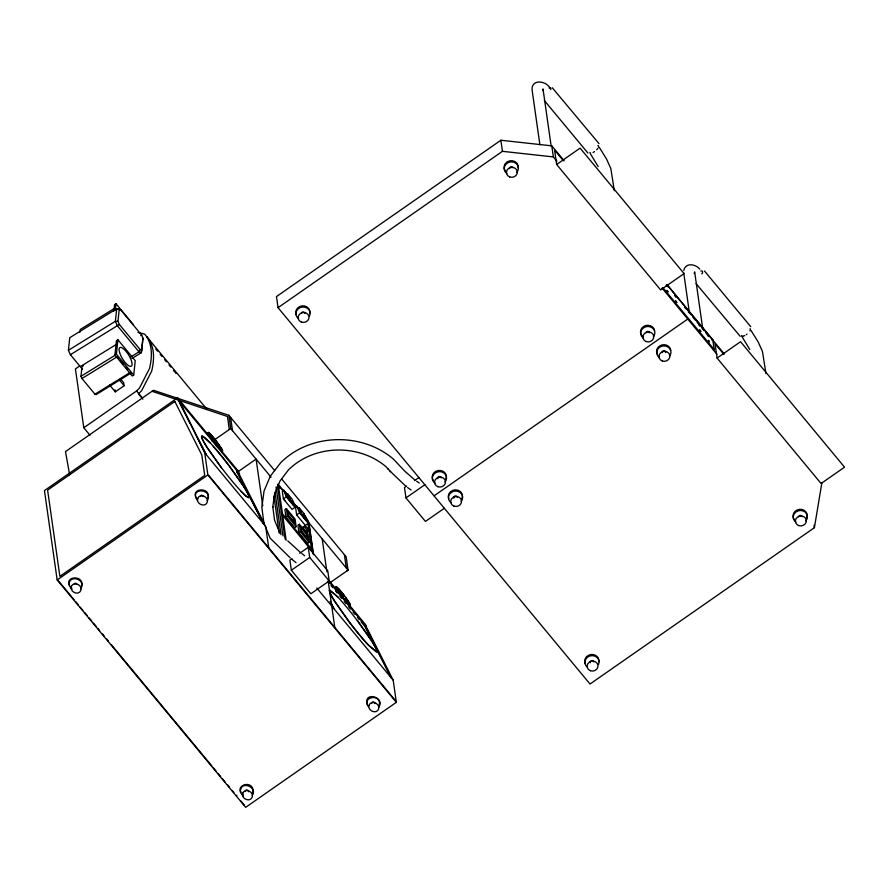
<?xml version="1.0" encoding="UTF-8"?>
<svg xmlns="http://www.w3.org/2000/svg" width="889" height="889" viewBox="0 0 889 889"><rect width="100%" height="100%" fill="white"/><g stroke="black" fill="none" stroke-linecap="round" stroke-linejoin="round"><path stroke-width="1.33" d="M707.644 335.086L708.711 336.542L705.877 332.853M82.51 369.335L70.387 354.7L68.409 350.288L69.753 337.698L116.715 308.727L120.893 310.072L141.662 335.131L143.062 338.242L141.362 352.677L131.972 358.467M79.932 332.208L80.221 329.508L114.27 308.494M131.35 372.869L96.134 394.605L94.956 394.194L81.955 378.514L80.966 376.303L82.121 365.523L117.348 343.787M113.848 311.206L114.559 304.671L116.026 303.76L133.35 324.674M115.314 310.294L116.026 303.76M141.784 350.088L140.118 349.51L119.348 324.463L117.959 321.34L119.226 309.494M114.914 355.067L116.459 340.676L117.926 339.776L135.25 360.678L133.717 375.069L132.239 375.969L114.914 355.067L116.381 354.155L117.926 339.776M142.573 341.343L141.362 352.677L139.006 351.855L117.337 325.718L115.37 321.307L116.715 308.727L120.893 310.072M236.774 795.244L236.807 795.633M564.159 160.787L551.78 145.852L500.863 140.24L276.468 296.582L278.046 307.672L590.018 684.03L814.402 527.677L821.914 482.56M142.718 340.087L143.062 338.242M69.142 583.484C69.909 576.216 81.055 577.839 81.888 584.306M73.943 584.384L75.254 583.151L77.154 584.595M81.488 586.262L81.821 584.751M200.325 496.329L201.625 495.095L203.537 496.54M207.859 498.207C211.493 486.35 189.09 487.805 196.913 498.862M240.508 790.221C241.908 780.32 257.921 787.71 252.265 795.477M252.854 792.999C255.365 778.408 231.407 784.665 243.33 796.022M379.225 704.944L379.559 703.432M683.819 270.512C685.23 262.255 695.743 263.955 699.787 269.178M542.868 89.967L542.634 90.611L543.012 88.922L551.158 146.118M694.498 272.901L694.265 273.545L694.642 271.856L702.788 329.052M140.118 349.51L139.006 351.855L130.783 356.934M80.899 588.74C88.011 573.249 59.241 575.261 71.965 589.274M207.281 500.685C213.96 488.594 188.99 486.972 197.08 500.018M378.647 707.422C385.926 696.754 363.09 691.12 367.357 704.166M90 435.232L83.799 427.742L136.595 390.96L139.417 388.149L149.519 368.513A176.4 65.141 -39.7 0 0 144.629 334.12L137.951 332.475M138.762 393.571L141.584 390.76L151.686 371.124A176.4 65.141 -39.7 0 0 146.796 336.731L206.648 408.94M286.736 494.184L287.458 493.639L292.337 499.518L294.381 504.819L293.659 505.363L288.781 499.485L286.736 494.184L288.358 496.14M288.781 499.485L289.503 498.94L287.458 493.639M298.371 508.208L299.093 507.663L303.971 513.553L306.016 518.854L305.294 519.398L300.415 513.52L298.371 508.208L300.804 511.153M300.415 513.52L301.138 512.964L299.093 507.663M303.238 514.098L303.971 513.553M79.921 365.768L75.421 368.902L83.799 427.742M109.614 385.004L115.303 391.86L124.104 385.737L123.671 382.681L120.415 378.758M278.046 307.672L502.441 151.319L553.358 156.931L556.903 161.198M238.608 471.503L177.556 397.839L44.45 490.584L57.174 579.95L245.653 807.345L396.35 702.332L393.205 680.207L366.246 626.667L328.185 580.761M556.636 164.487L580.106 148.13L684.086 273.59L660.627 289.936L556.636 164.487L554.592 150.119L563.404 160.753M212.215 441.422L230.74 428.52L228.862 415.296L153.464 390.282L65.508 451.568L69.631 474.793M57.174 579.95L207.87 474.948L204.726 452.812L177.556 397.839M290.703 498.618L283.78 490.25L282.313 491.273L283.391 498.918L292.059 509.375L294.992 507.33L292.437 500.707M283.391 498.918L286.325 496.873L283.78 490.25M286.38 508.597L284.913 509.619L286.002 517.265L294.67 527.71L296.137 526.688L295.048 519.054L286.38 508.597L287.469 516.242L296.137 526.688M301.36 511.475L297.026 506.252L295.559 507.275L296.648 514.909L305.316 525.366L308.25 523.321L305.694 516.698L303.96 514.609M286.002 517.265L287.469 516.242M296.648 514.909L299.582 512.864L297.026 506.252M294.237 519.565L294.77 523.377L288.28 515.542L287.736 511.72L294.237 519.565L292.77 520.587L287.892 514.698M299.382 524.277L297.915 525.299L299.004 532.944L307.672 543.401L309.139 542.379L308.05 534.734L299.382 524.277L300.471 531.922L309.139 542.379M299.004 532.944L300.471 531.922M307.227 535.245L307.772 539.067L301.271 531.222L300.726 527.399L307.227 535.245L305.76 536.267L300.893 530.389M662.305 288.369L663.038 287.858L714.167 349.533L713.434 350.044M292.07 558.592L289.903 560.103L291.348 570.249L310.85 593.774L329.219 580.973L327.774 570.827L308.272 547.302L299.626 553.325M406.706 486.027L404.484 487.583L405.951 497.907L425.453 521.432L444.333 508.275M414.485 480.616L418.919 477.515M291.348 570.249L309.716 557.459L308.272 547.302M405.951 497.907L424.831 484.749M434.032 495.851L687.753 319.062M346.632 571.149L348.066 570.149L346.165 556.814L281.78 479.138M329.53 583.04L348.066 570.149L307.205 520.754M712.045 340.298L712.778 339.787L666.95 284.48M717.09 358.067L740.559 341.709L844.55 467.17L821.08 483.516L717.09 358.067L715.045 343.699L723.857 354.333M119.348 324.463L70.387 354.7M68.409 350.288L115.37 321.307L117.959 321.34M80.966 376.303L115.014 355.3M81.955 378.514L117.17 356.778L118.904 358.867M94.956 394.194L130.172 372.458M140.74 335.675L141.662 335.131M666.306 285.136L667.295 286.647L666.294 285.358M152.03 391.282L227.451 416.485L229.306 429.509M82.121 365.523L83.31 365.924M552.269 87.755L598.997 143.629M740.181 336.331L696.098 283.647M416.574 481.216L419.208 482.994M411.129 490.028L407.562 487.528M202.881 436.377L209.86 442.722M414.83 479.949L404.984 471.37L393.416 459.124C361.834 432.098 310.428 433.132 280.78 462.613L270.378 476.071L264.066 490.928L261.833 507.252L263.889 523.043L270.134 538.145L290.27 557.914M301.771 553.48L304.627 555.736M296.059 562.659L292.225 559.57M405.673 486.061L390.149 471.226M299.893 551.936L287.747 540.868M264.422 523.888L238.808 473.537L236.774 471.792L263.511 523.732L236.541 470.203M549.958 87.9C545.69 80.51 531.033 78.888 532.122 90.167L539.89 144.718M70.542 586.918L71.798 588.129M241.908 793.666L243.164 794.866M587.94 153.075L544.357 100.568M704.521 271.012L750.749 326.708M240.63 491.072L245.886 496.173L248.653 497.729A40.183 3.745 52.5 0 0 243.33 486.061L229.206 466.036M337.998 596.975L329.852 590.129A40.183 3.745 52.5 0 0 335.009 601.597L349.066 621.555A37.949 3.534 52.5 0 0 368.457 644.981L376.603 651.826A40.183 3.745 52.5 0 0 371.446 640.358L357.4 620.389M279.813 532.944L274.557 520.221L272.79 506.652L272.745 507.23L274.623 493.684L280.046 480.927L288.392 469.97C314.15 444.367 358.812 443.455 386.248 466.914L388.26 469.17M387.837 468.703L390.615 471.737M667.606 285.58L724.191 353.844M684.719 307.327L686.486 309.45M688.253 311.583L690.897 314.773M692.653 316.895L695.298 320.084M697.065 322.218L699.71 325.407M701.465 327.53L704.11 330.719M662.116 288.125L716.934 354.255M228.862 415.296L274.723 470.625M303.782 514.742L306.905 521.321L304.594 516.853M286.291 494.073L278.99 485.283A3.678 0.756 55.1 0 0 277.801 484.205M293.226 502.441L297.571 507.675M304.505 516.053L306.605 518.587A3.678 0.756 55.1 0 1 308.672 522.176L313.184 553.78M282.946 490.672L278.413 485.672L282.513 513.875L311.45 548.791L307.661 521.21L306.316 518.865M294.203 504.252L296.804 507.386M289.503 498.94L294.381 504.819M301.138 512.964L306.016 518.854M230.74 428.52L271.078 477.182M277.49 484.916L280.135 488.105M286.325 496.873L294.992 507.33M299.582 512.864L308.25 523.321M284.258 499.662L285.347 500.974M155.797 349.033L157.553 351.155M160.198 354.344L161.954 356.467M164.598 359.645L166.354 361.767M168.999 364.957L170.755 367.079M173.399 370.269L176.033 373.447M328.874 580.395L366.035 625.234L366.246 626.667M309.716 557.459L329.219 580.973M177.756 399.283L239.708 474.015M182.89 406.795L179.356 402.528L189.924 423.064M331.03 585.507L332.797 587.64M335.442 590.829L337.209 592.963M339.865 596.163L341.62 598.297M344.276 601.486L346.043 603.62M348.688 606.82L350.455 608.943M353.111 612.143L354.878 614.277M357.522 617.477L359.289 619.6M361.056 621.733L364.59 626M204.726 452.812L265.667 526.344L268.722 547.757M316.773 587.996L393.205 680.207M116.381 354.155L133.717 375.069M120.637 360.956L123.238 364.101M125.838 367.235L127.572 369.324M208.848 475.526L395.172 700.299M207.87 474.948L396.35 702.332M136.595 390.96L142.284 397.816M138.44 393.838L142.84 399.15M119.226 379.847L124.104 385.737M58.152 580.539L74.043 599.708M75.809 601.842L78.454 605.042M80.221 607.176L82.877 610.365M84.644 612.499L87.289 615.688M89.056 617.822L91.7 621.022M93.467 623.145L96.123 626.345M97.89 628.479L99.646 630.612M102.302 633.801L104.069 635.935M106.713 639.124L108.48 641.258M111.125 644.458L211.793 765.896M213.56 768.029L216.205 771.219M217.972 773.352L220.628 776.553M222.394 778.675L225.039 781.876M227.684 785.076L229.451 787.198M232.107 790.399L233.874 792.532M240.93 801.056L244.464 805.312M221.283 467.758L207.17 447.734A40.183 3.745 52.5 0 1 201.836 436.066L204.759 437.499L210.015 442.6A37.949 3.534 52.5 0 1 229.362 465.914L243.486 485.939A40.183 3.745 52.5 0 1 248.809 497.607L246.053 496.04L240.797 490.95A37.949 3.534 52.5 0 1 221.45 467.625L207.326 447.612A40.183 3.745 52.5 0 1 202.003 435.932M218.827 444.833L216.472 441.611A11.513 1.078 52.5 0 0 210.604 434.543L208.17 432.521A12.19 1.133 52.5 0 0 209.793 436.055L214.071 442.133A11.513 1.078 52.5 0 0 219.939 449.212L222.372 451.223A12.19 1.133 52.5 0 0 220.761 447.689L219.861 446.322M345.577 597.53L348.621 601.953A12.19 1.133 52.5 0 1 350.188 605.431L347.71 603.364A11.513 1.078 52.5 0 1 341.832 596.252L337.576 590.196A12.19 1.133 52.5 0 1 336.009 586.718L338.476 588.796A11.513 1.078 52.5 0 1 344.365 595.897M751.016 330.464L758.206 341.998L762.462 351.522L765.974 373.602M742.048 336.742L749.771 349.51M599.386 147.53L606.576 159.064L610.821 168.588L614.332 190.668M590.418 153.808L598.13 166.576M368.446 706.755C361.49 698.132 378.192 693.042 379.625 702.988M365.212 627.201L391.327 677.94L364.368 624.4M330.186 601.431L333.92 608.676L330.297 601.453M197.391 437.555L206.092 454.468L179.189 401.017M304.471 517.276L305.294 519.398M292.025 501.118L293.659 505.363M240.452 790.654L240.986 792.221M69.086 583.917L69.62 585.484M311.895 551.013L282.735 515.42L286.136 540.279M814.057 525.221L814.402 527.677M712.778 339.787L714.167 349.533M683.752 273.101L689.386 312.65M551.78 145.852L553.358 156.931M500.863 140.24L502.441 151.319M344.387 554.669L346.266 567.882M322.185 538.823L326.863 571.76M328.23 581.362L334.797 627.467M313.495 554.692L309.416 526.044A7.334 1.511 55.1 0 0 308.928 524.466M277.512 485.927L285.069 539.023M276.046 486.95L283.013 535.967M275.034 492.473L281.046 534.745M273.956 496.218L279.202 533.044M262.744 505.763L256.099 459.113L238.508 471.37L238.808 473.537M230.64 417.441L232.518 430.665M115.014 389.827L115.303 391.86M374.925 703.677C375.191 701.565 371.346 701.132 371.713 703.466M248.553 791.732C248.809 789.621 244.975 789.188 245.342 791.521M549.069 87.989A5.467 2.022 -39.7 0 1 550.724 89.622M597.864 145.496A5.467 2.022 -39.7 0 1 598.464 147.207M597.797 148.419A5.467 2.022 -39.7 0 1 596.697 149.752M594.541 151.586A5.467 2.022 -39.7 0 1 593.019 152.497M590.574 153.097A5.467 2.022 -39.7 0 1 589.829 152.363M437.788 478.738A1.8 1.622 -8.1 0 1 439.022 476.537A1.8 1.622 -8.1 0 1 441.233 477.871M433.554 480.86A7.123 6.456 -8.1 0 1 438.477 470.47A7.123 6.456 -8.1 0 1 445.8 479.304M435.021 483.272A7.123 6.456 -8.1 0 1 433.888 474.215A7.123 6.456 -8.1 0 1 443.878 472.937A7.123 6.456 -8.1 0 1 445.011 481.994M301.238 313.295A1.8 1.622 -8.1 0 1 304.794 313.272M296.215 314.806A7.123 6.456 -8.1 0 1 302.038 305.872A7.123 6.456 -8.1 0 1 309.861 313.061M298.582 318.662A7.123 6.456 -8.1 0 1 297.082 310.072A7.123 6.456 -8.1 0 1 306.405 307.727A7.123 6.456 -8.1 0 1 309.528 315.917M645.992 332.753A1.8 1.622 -8.1 0 1 649.537 332.73M643.158 336.898A7.123 6.456 -8.1 0 1 641.869 335.72M640.969 334.264A7.123 6.456 -8.1 0 1 645.87 325.496A7.123 6.456 -8.1 0 1 654.648 330.83M643.325 338.12A7.123 6.456 -8.1 0 1 642.202 329.063A7.123 6.456 -8.1 0 1 652.193 327.785A7.123 6.456 -8.1 0 1 653.326 336.842M509.541 168.577A1.8 1.622 -8.1 0 1 512.986 167.71M505.43 171.11A7.123 6.456 -8.1 0 1 509.43 160.887A7.123 6.456 -8.1 0 1 518.176 167.91M506.886 173.522A7.123 6.456 -8.1 0 1 505.763 164.454A7.123 6.456 -8.1 0 1 515.753 163.176A7.123 6.456 -8.1 0 1 516.876 172.244M749.983 328.708A5.467 2.022 -39.7 0 1 749.938 330.864M747.049 334.097A5.467 2.022 -39.7 0 1 746.293 334.664M744.771 335.564A5.467 2.022 -39.7 0 1 743.393 336.086M742.815 336.186A5.467 2.022 -39.7 0 1 741.57 335.431M700.81 271.067A5.467 2.022 -39.7 0 1 702.477 272.69M702.21 273.279A5.467 2.022 -39.7 0 1 701.81 273.912M453.879 498.162A1.8 1.622 -8.1 0 1 455.112 495.951A1.8 1.622 -8.1 0 1 457.324 497.295M448.756 498.829A7.123 6.456 -8.1 0 1 455.501 489.828A7.123 6.456 -8.1 0 1 461.891 498.718M451.112 502.685A7.123 6.456 -8.1 0 1 449.99 493.628A7.123 6.456 -8.1 0 1 459.98 492.35A7.123 6.456 -8.1 0 1 461.102 501.418M590.318 662.761A1.8 1.622 -8.1 0 1 591.552 660.56A1.8 1.622 -8.1 0 1 593.774 661.905M585.195 663.438A7.123 6.456 -8.1 0 1 591.018 654.504A7.123 6.456 -8.1 0 1 598.842 661.694M587.562 667.295A7.123 6.456 -8.1 0 1 586.062 658.705A7.123 6.456 -8.1 0 1 595.386 656.36A7.123 6.456 -8.1 0 1 598.508 664.55M662.072 352.6A1.8 1.622 -8.1 0 1 663.894 350.744A1.8 1.622 -8.1 0 1 665.628 352.566M657.06 353.678A7.123 6.456 -8.1 0 1 661.972 344.921A7.123 6.456 -8.1 0 1 670.751 350.244M659.427 357.545A7.123 6.456 -8.1 0 1 658.293 348.477A7.123 6.456 -8.1 0 1 668.284 347.199A7.123 6.456 -8.1 0 1 669.417 356.267M798.533 516.776A1.8 1.622 -8.1 0 1 802.078 516.753M794.41 519.743A7.123 6.456 -8.1 0 1 799.322 509.353A7.123 6.456 -8.1 0 1 806.645 518.176M795.866 522.143A7.123 6.456 -8.1 0 1 794.744 513.086A7.123 6.456 -8.1 0 1 804.734 511.808A7.123 6.456 -8.1 0 1 805.856 520.865M307.838 522.332A7.334 1.511 55.1 0 1 308.616 523.81M307.005 531.022A3.656 0.756 55.1 0 1 306.661 532.278A3.656 0.756 55.1 0 1 303.716 528.511A3.656 0.756 55.1 0 1 303.549 526.599M220.694 448.523A8.968 0.833 52.5 0 1 216.249 444.456A8.968 0.833 52.5 0 1 209.86 435.232M210.082 434.821A8.968 0.833 52.5 0 1 210.471 435.099M211.015 435.599A8.968 0.833 52.5 0 1 214.316 439.31M216.26 441.789A8.968 0.833 52.5 0 1 219.516 446.4M213.227 446.411A37.949 3.534 52.5 0 1 228.384 464.969M347.877 602.831A8.968 0.833 52.5 0 1 339.487 592.507M338.82 591.507A8.968 0.833 52.5 0 1 337.909 589.94M338.32 589.329A8.968 0.833 52.5 0 1 339.554 590.529M342.187 593.585A8.968 0.833 52.5 0 1 344.132 596.063M345.932 598.519A8.968 0.833 52.5 0 1 346.71 599.642M347.366 600.653A8.968 0.833 52.5 0 1 348.288 602.22M329.675 592.318A40.183 3.745 52.5 0 0 334.853 601.72L348.899 621.689A37.949 3.534 52.5 0 0 368.29 645.103L376.436 651.948A40.183 3.745 52.5 0 0 371.28 640.48L357.234 620.522A37.949 3.534 52.5 0 0 337.842 597.097L329.697 590.263A40.183 3.745 52.5 0 0 329.33 590.829M667.028 290.514L668.106 291.97L667.072 290.492M674.929 295.615L676.007 297.082L674.973 295.593M675.696 300.971L676.762 302.427L675.696 300.971M698.976 324.629L700.054 326.085L699.021 324.596M699.732 329.975L700.81 331.441L699.732 329.975M708.4 340.431L709.478 341.887L708.444 340.409M71.42 586.351C69.342 591.707 78.399 596.063 80.777 590.54C82.855 585.173 73.798 580.817 71.42 586.351M197.791 498.296C195.724 503.652 204.781 508.008 207.159 502.474C209.226 497.118 200.169 492.762 197.791 498.296M242.786 793.088C240.719 798.444 249.765 802.8 252.143 797.277C254.221 791.91 245.164 787.565 242.786 793.088M369.157 705.033C367.09 710.389 376.147 714.745 378.525 709.222C380.592 703.855 371.535 699.51 369.157 705.033M174.844 401.461L47.606 490.117L59.874 576.339L204.714 475.415L201.803 454.968L174.844 401.461M208.671 432.476L208.348 432.376A12.19 1.133 52.5 0 0 209.971 435.921L214.249 441.989A11.513 1.078 52.5 0 0 220.128 449.067L222.561 451.09A12.19 1.133 52.5 0 0 220.939 447.545L216.66 441.477A11.513 1.078 52.5 0 0 210.782 434.399L208.671 432.476M336.509 586.696L336.186 586.584A12.19 1.133 52.5 0 0 337.753 590.063L342.009 596.119A11.513 1.078 52.5 0 0 347.899 603.22L350.366 605.298A12.19 1.133 52.5 0 0 348.799 601.82L344.543 595.763A11.513 1.078 52.5 0 0 338.653 588.651L336.509 586.696M286.191 493.528L285.113 492.217L288.225 498.796L286.191 493.528M437.833 486.694A5.478 4.967 -8.1 0 0 445.456 481.382A5.478 4.967 -8.1 0 0 436.766 478.16A5.478 4.967 -8.1 0 0 437.833 486.694M301.393 322.085A5.478 4.967 -8.1 0 0 309.005 316.773A5.478 4.967 -8.1 0 0 300.326 313.55A5.478 4.967 -8.1 0 0 301.393 322.085M646.136 341.543A5.478 4.967 -8.1 0 0 653.759 336.231A5.478 4.967 -8.1 0 0 645.081 333.008A5.478 4.967 -8.1 0 0 646.136 341.543M509.697 176.933A5.478 4.967 -8.1 0 0 517.32 171.621A5.478 4.967 -8.1 0 0 508.63 168.399A5.478 4.967 -8.1 0 0 509.697 176.933M453.923 506.108A5.478 4.967 -8.1 0 0 461.547 500.796A5.478 4.967 -8.1 0 0 452.868 497.573A5.478 4.967 -8.1 0 0 453.923 506.108M590.374 670.717A5.478 4.967 -8.1 0 0 597.986 665.405A5.478 4.967 -8.1 0 0 589.307 662.183A5.478 4.967 -8.1 0 0 590.374 670.717M662.238 360.956A5.478 4.967 -8.1 0 0 669.861 355.656A5.478 4.967 -8.1 0 0 661.172 352.422A5.478 4.967 -8.1 0 0 662.238 360.956M798.678 525.566A5.478 4.967 -8.1 0 0 806.301 520.254A5.478 4.967 -8.1 0 0 797.611 517.031A5.478 4.967 -8.1 0 0 798.678 525.566M304.938 526.999A3.656 0.756 55.1 0 0 308.683 531.533A3.656 0.756 55.1 0 0 306.483 526.977A3.656 0.756 55.1 0 0 304.938 526.999M119.559 352.466A10.957 3.612 58.3 0 0 130.772 366.401A10.957 3.612 58.3 0 0 126.416 351.822A10.957 3.612 58.3 0 0 119.559 352.466"/></g></svg>
